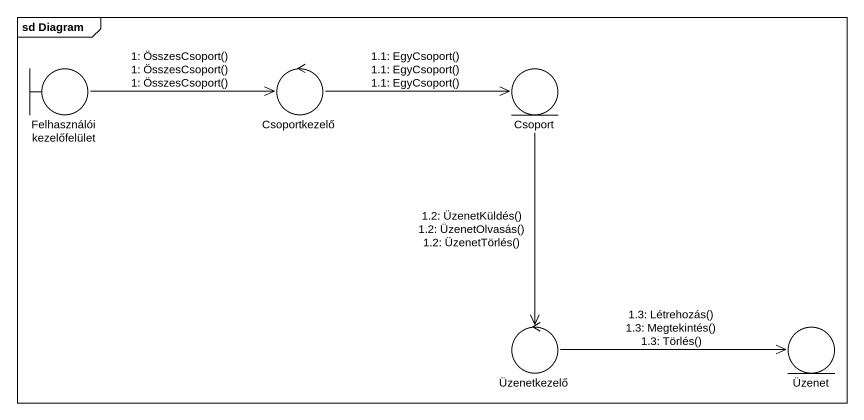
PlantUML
@startuml
mainframe sd Diagram
boundary "Felhasználói kezelőfelület" as Felhasználói_kezelőfelület
control Csoportkezelő
entity Csoport
control Üzenetkezelő
entity Üzenet
Felhasználói_kezelőfelület -right-> Csoportkezelő : 1: ÖsszesCsoport()\n1: ÖsszesCsoport()\n1: ÖsszesCsoport()
Csoportkezelő -right-> Csoport : 1.1: EgyCsoport()\n1.1: EgyCsoport()\n1.1: EgyCsoport()
Csoport --> Üzenetkezelő : 1.2: ÜzenetKüldés()\n1.2: ÜzenetOlvasás()\n1.2: ÜzenetTörlés()
Üzenetkezelő -right-> Üzenet : 1.3: Létrehozás()\n1.3: Megtekintés()\n1.3: Törlés()
@enduml
